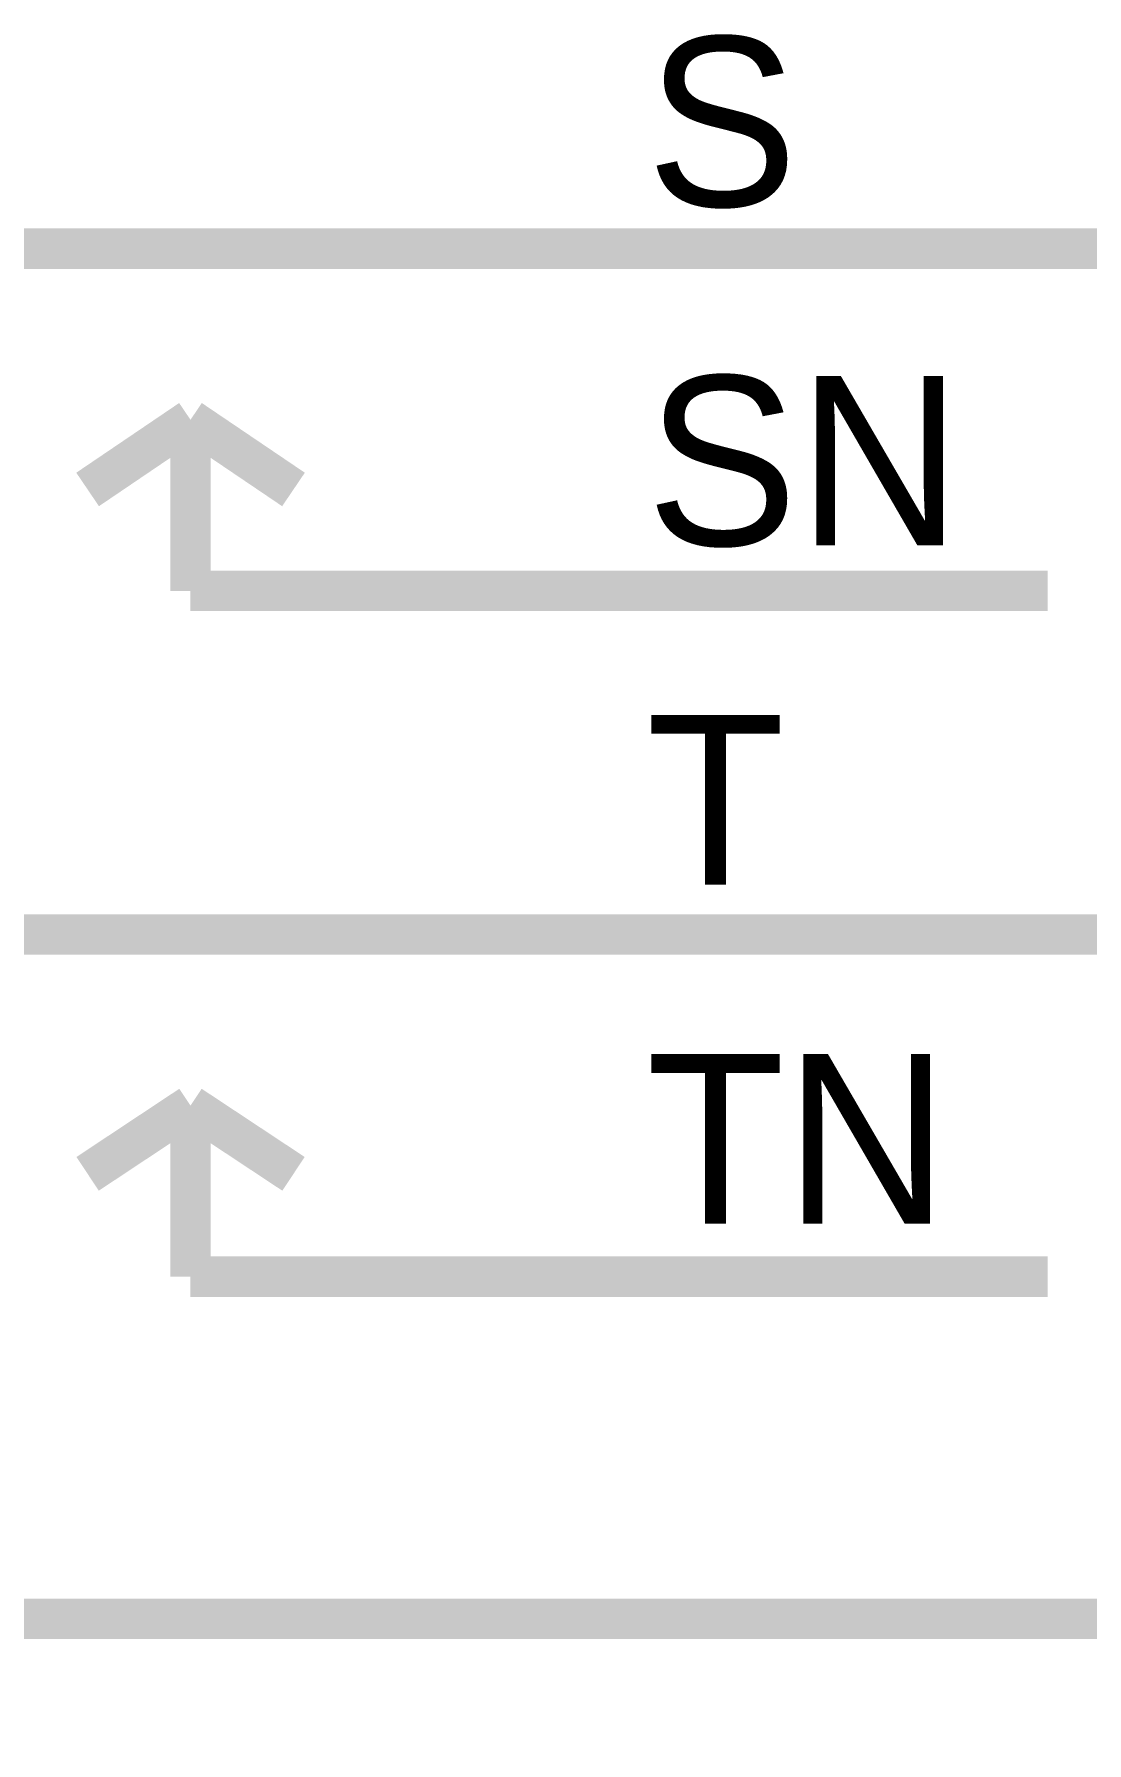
# Model space of a CAD drawing. Header units: inches. Extents: x 0 to 432, y 0 to 280.
# Drawn here: x 58.53 to 66.34, y 161.63 to 174.31 of the extents above; entities that cross this region are included whole.
import ezdxf

# ---------------------------------------------------------------- set-up
doc = ezdxf.new("R2010")
doc.units = ezdxf.units.IN
doc.layers.add('Sheet', color=255, linetype='Continuous')

msp = doc.modelspace()

# ---------------------------------------------------------------- linework, layer by layer
at = {"layer": 'Sheet'}
for points in [[(53.604, 172.716, 0.3, 0.3, 0), (60.961, 172.716, 0.3, 0.3, 0)], [(60.961, 172.716, 0.3, 0.3, 0), (66.048, 172.716, 0.3, 0.3, 0)], [(66.048, 172.716, 0.3, 0.3, 0), (68.586, 172.716, 0.3, 0.3, 0), (68.586, 162.553, 0.3, 0.3, 0)], [(58.928, 170.93, 0.3, 0.3, 0), (59.691, 171.447, 0.3, 0.3, 0)], [(60.455, 170.93, 0.3, 0.3, 0), (59.691, 171.447, 0.3, 0.3, 0)], [(59.691, 171.447, 0.3, 0.3, 0), (59.691, 170.178, 0.3, 0.3, 0)], [(59.691, 170.178, 0.3, 0.3, 0), (60.961, 170.178, 0.3, 0.3, 0)], [(60.961, 170.178, 0.3, 0.3, 0), (66.048, 170.178, 0.3, 0.3, 0)], [(55.121, 167.629, 0.3, 0.3, 0), (60.961, 167.629, 0.3, 0.3, 0)], [(60.961, 167.629, 0.3, 0.3, 0), (66.048, 167.629, 0.3, 0.3, 0)], [(66.048, 167.629, 0.3, 0.3, 0), (81.288, 167.629, 0.3, 0.3, 0)], [(59.691, 166.36, 0.3, 0.3, 0), (58.928, 165.854, 0.3, 0.3, 0)], [(59.691, 165.091, 0.3, 0.3, 0), (59.691, 166.36, 0.3, 0.3, 0)], [(59.691, 166.36, 0.3, 0.3, 0), (60.455, 165.854, 0.3, 0.3, 0)], [(59.691, 165.091, 0.3, 0.3, 0), (60.961, 165.091, 0.3, 0.3, 0)], [(60.961, 165.091, 0.3, 0.3, 0), (66.048, 165.091, 0.3, 0.3, 0)], [(63.51, 162.553, 0.3, 0.3, 0), (49.539, 162.553, 0.3, 0.3, 0)], [(63.51, 162.553, 0.3, 0.3, 0), (68.586, 162.553, 0.3, 0.3, 0), (68.586, 157.477, 0.3, 0.3, 0)]]:
    msp.add_lwpolyline(points, format="xyseb", dxfattribs=at)

# ---------------------------------------------------------------- texts
for s, height, p in [('S', 1.258, (63.072, 173.03)), ('SN', 1.2577, (63.072, 170.515)), ('T', 1.258, (63.072, 167.999)), ('TN', 1.2577, (63.072, 165.484))]:
    msp.add_text(s, height=height, dxfattribs=at).set_placement(p)

doc.saveas('drawing.dxf')
